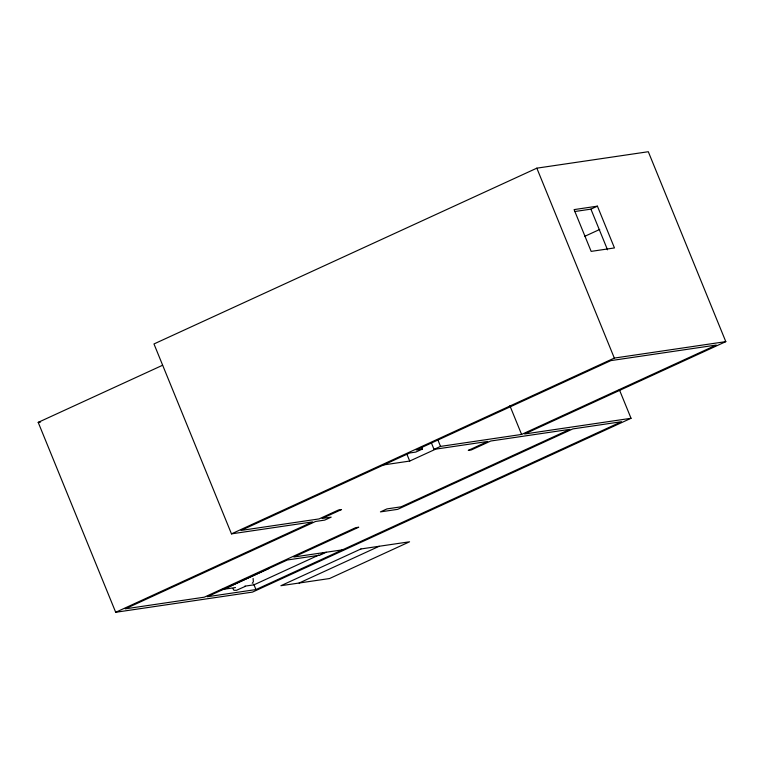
<?xml version="1.0" encoding="UTF-8"?>
<svg xmlns="http://www.w3.org/2000/svg" width="764" height="764" viewBox="0 0 764 764"><rect width="100%" height="100%" fill="white"/><g stroke="black" fill="none" stroke-linecap="round" stroke-linejoin="round"><path stroke-width="1.15" d="M252.235 583.304L253.362 581.719L253.104 578.472M619.317 389.583L631.035 418.29L524.639 433.99L725.8 341.632L648.302 151.721L536.834 168.166L153.975 343.953L231.473 533.864L312.543 521.908L115.698 612.279L38.2 422.368L162.579 365.259M574.604 211.552L590.916 209.135L597.41 206.165L614.457 247.937L591.155 251.385L574.098 209.603L597.41 206.165M584.603 236.391L599.74 229.439M231.473 533.864L614.332 358.077L725.8 341.632M421.384 446.892L422.291 449.098L415.797 452.078L409.724 452.976L241.004 530.436L319.027 518.928L338.5 509.989L341.537 509.54L322.064 518.479L331.184 517.132L324.7 520.112L315.58 521.459L125.229 608.851L204.274 597.19L355.69 527.666L358.727 527.217L293.834 557.013L342.473 549.841M431.335 442.757L434.038 449.385L440.532 446.405L521.592 434.439L716.269 345.061L610.885 360.608L416.208 449.996L422.291 449.098M383.767 464.894L409.705 461.064L435.661 449.146M223.613 589.302L269.043 568.445M318.903 555.027L254.011 584.813L244.747 586.189M321.071 554.034L324.318 552.544M326.257 552.229L319.772 555.208L287.34 559.993L207.311 596.741L255.95 589.569L621.504 421.718L572.866 428.9L397.662 509.349L380.434 511.89L386.918 508.91L401.11 506.819L569.829 429.349L490.784 441.009L471.321 449.948L468.275 450.397L487.747 441.458L434.038 449.385M631.035 418.29L252.502 592.1L115.698 612.279M299.135 583.018L379.173 546.279M245.445 586.294L236.429 590.324L233.918 590.285L233.001 588.729M38.2 422.368L40.559 422.024M221.589 589.607L235.484 587.554M590.916 209.135L607.523 249.818M536.834 168.166L614.332 358.077M509.884 405.732L521.592 434.439M437.829 439.777L440.532 446.405M406.687 453.673L409.705 461.064M253.696 584.049L255.95 589.569M360.933 548.963L280.894 585.711L329.532 578.539L409.571 541.791L360.933 548.963"/></g></svg>
